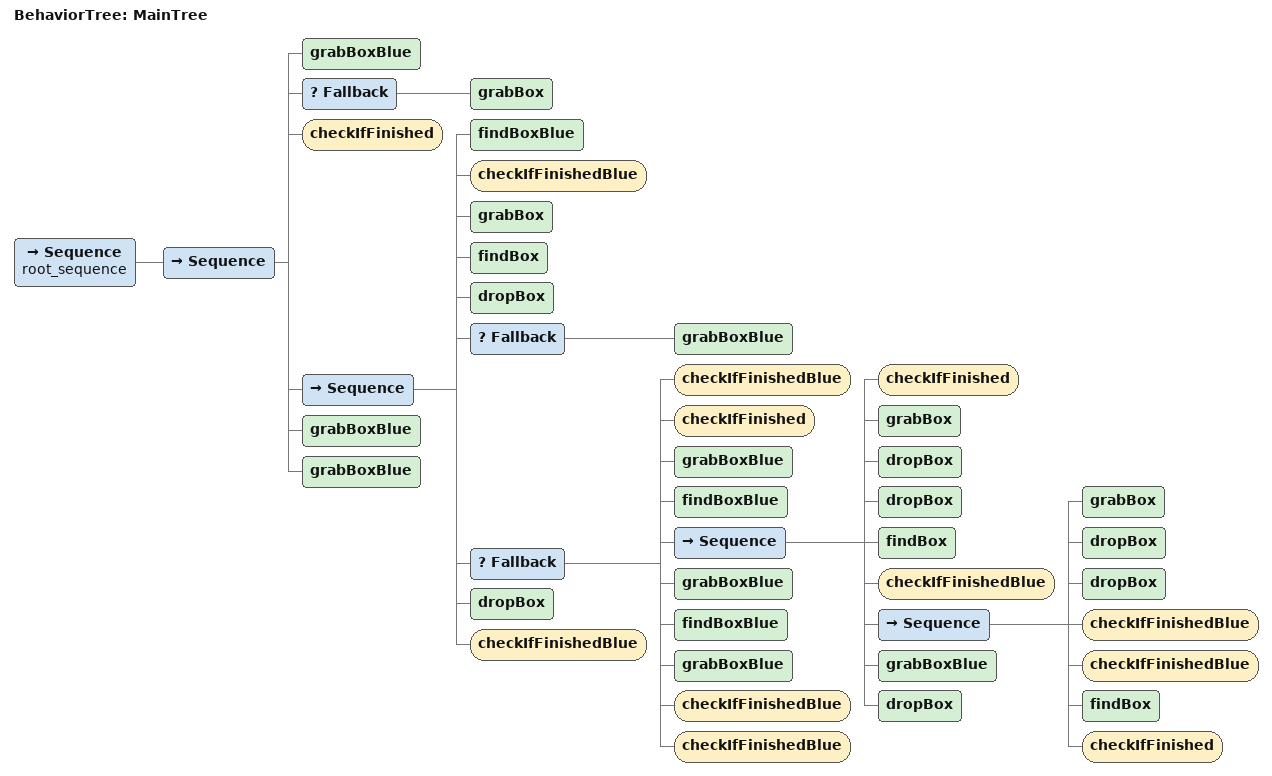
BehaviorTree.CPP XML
<root BTCPP_format="4"><BehaviorTree ID="MainTree"><Sequence name="root_sequence">   <Sequence><grabBoxBlue/><Fallback><grabBox/></Fallback><checkIfFinished/><Sequence><findBoxBlue/><checkIfFinishedBlue/><grabBox/><findBox/><dropBox/><Fallback><grabBoxBlue/></Fallback><Fallback><checkIfFinishedBlue/><checkIfFinished/><grabBoxBlue/><findBoxBlue/><Sequence><checkIfFinished/><grabBox/><dropBox/><dropBox/><findBox/><checkIfFinishedBlue/><Sequence><grabBox/><dropBox/><dropBox/><checkIfFinishedBlue/><checkIfFinishedBlue/><findBox/><checkIfFinished/></Sequence><grabBoxBlue/><dropBox/></Sequence><grabBoxBlue/><findBoxBlue/><grabBoxBlue/><checkIfFinishedBlue/><checkIfFinishedBlue/></Fallback><dropBox/><checkIfFinishedBlue/></Sequence><grabBoxBlue/><grabBoxBlue/></Sequence>   </Sequence></BehaviorTree></root>
